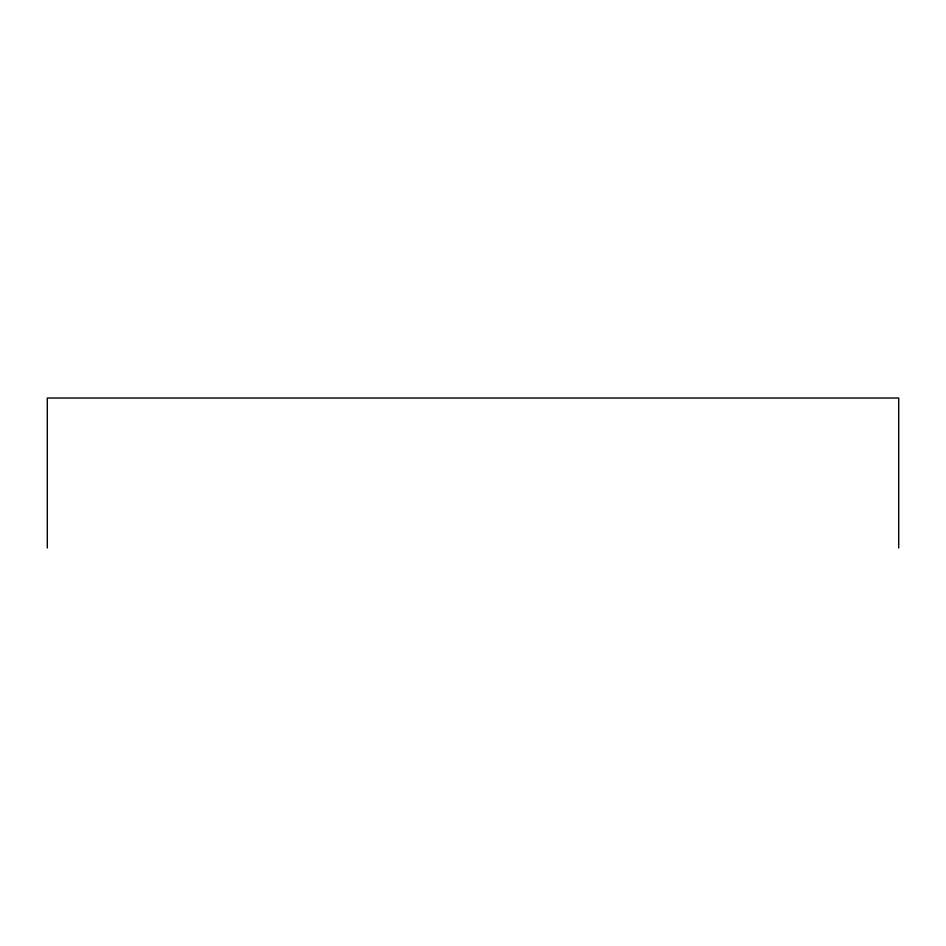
<?xml version="1.0" encoding="UTF-8"?>
<svg xmlns="http://www.w3.org/2000/svg" width="946" height="946" viewBox="0 0 946 946"><rect width="100%" height="100%" fill="white"/><g stroke="black" fill="none" stroke-linecap="round" stroke-linejoin="round"><path stroke-width="1.42" d="M898.7 547.982L898.7 398.018L47.3 398.018L47.3 547.982"/></g></svg>
